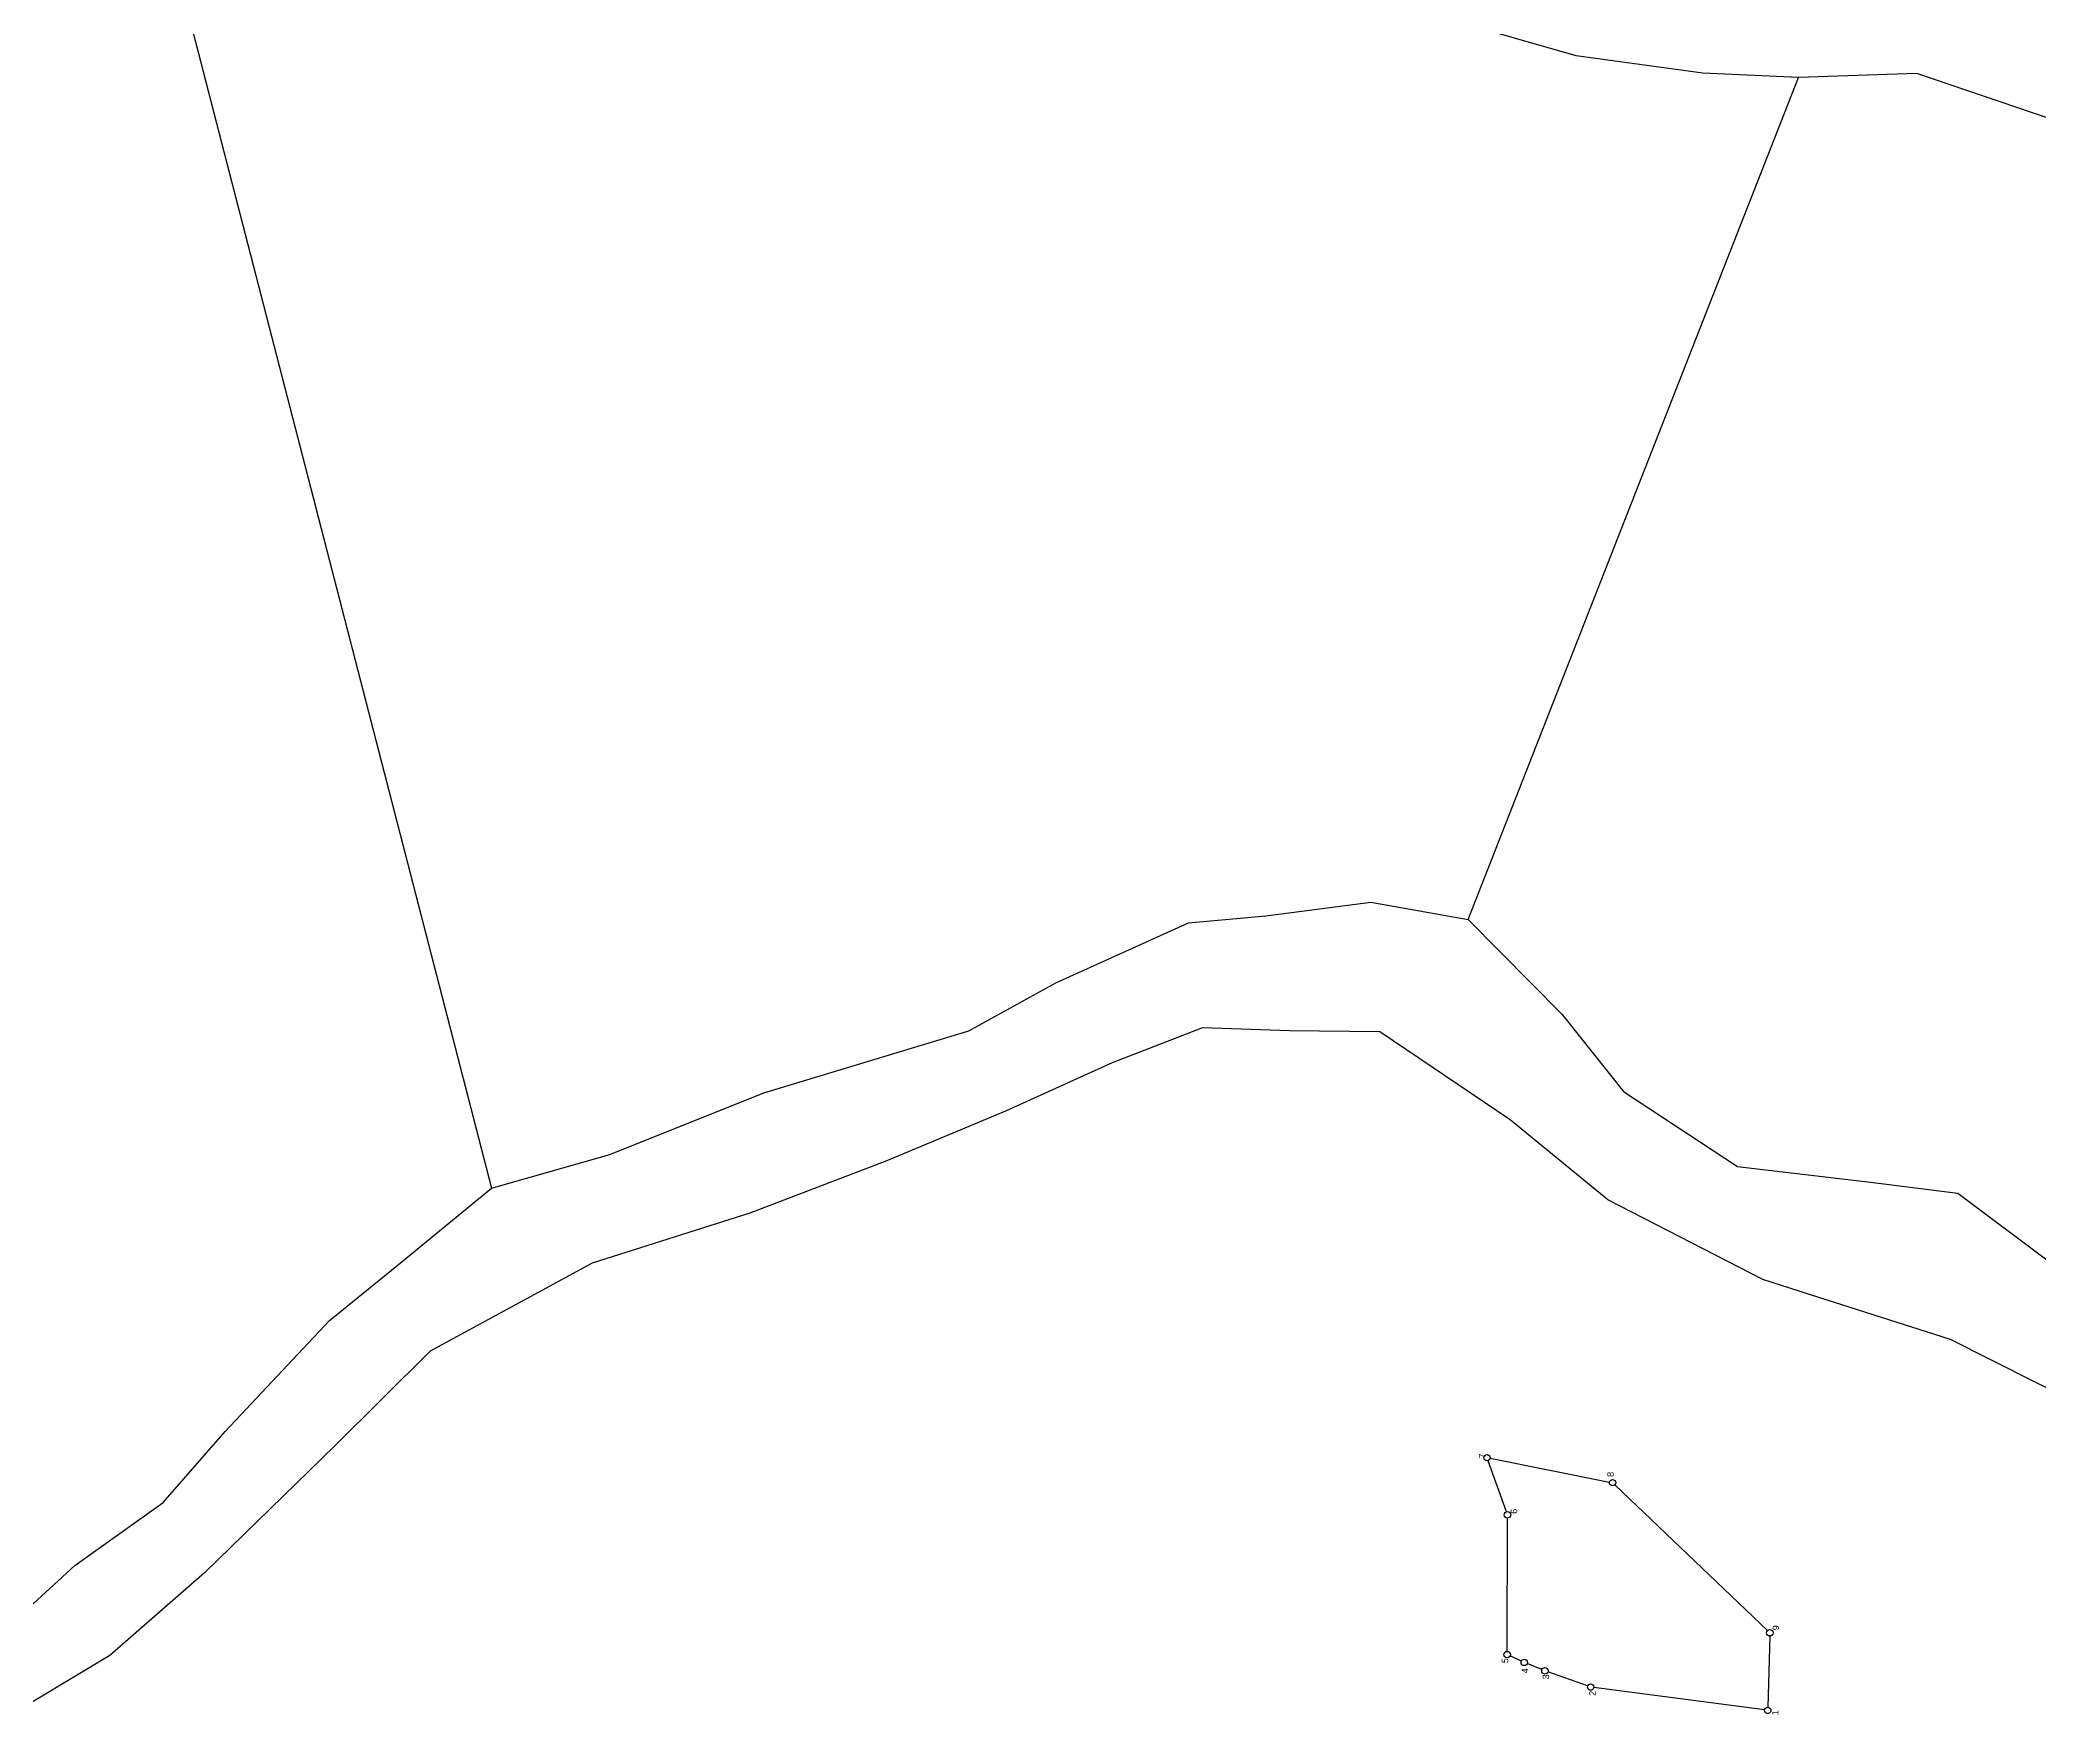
# Model space of a CAD drawing. Header units: millimetres. Extents: x 603916 to 1211550, y 1309898 to 2622648.
# Drawn here: x 605100.51 to 605110.07, y 1311250.25 to 1311258.29 of the extents above; entities that cross this region are included whole.
import ezdxf
from ezdxf.enums import TextEntityAlignment as Align

# ---------------------------------------------------------------- set-up
doc = ezdxf.new("R2010")
doc.units = ezdxf.units.MM
doc.layers.add('2', color=1, linetype='Continuous')
doc.styles.get("Standard").update_dxf_attribs({"font": 'arial.ttf'})

msp = doc.modelspace()

# ---------------------------------------------------------------- linework, layer by layer
at = {"layer": '2', "color": 1, "linetype": 'Continuous'}
msp.add_line((605107.3381, 1311254.0897), (605108.9176, 1311258.1149), dxfattribs=at)
for points in [[(605102.1563, 1311261.2129), (605101.9699, 1311260.8345), (605100.6026, 1311260.8111), (605102.6696, 1311252.8058)], [(605108.9176, 1311258.1149), (605108.4616, 1311258.1359), (605107.856, 1311258.219), (605107.2656, 1311258.3886), (605106.9345, 1311258.5517), (605106.43, 1311258.824), (605105.941, 1311259.1199), (605105.3968, 1311259.4391), (605104.5919, 1311260.0005), (605104.2214, 1311260.187), (605103.7477, 1311260.5537), (605103.3455, 1311260.7794), (605102.9204, 1311260.9185), (605102.7235, 1311260.9881), (605102.1563, 1311261.2129)], [(605110.1211, 1311257.9173), (605109.4833, 1311258.1338), (605108.9176, 1311258.1149)], [(605102.6696, 1311252.8058), (605103.2345, 1311252.9662), (605103.9715, 1311253.2611), (605104.4187, 1311253.3973), (605104.9521, 1311253.5575), (605105.3673, 1311253.7878), (605106.0022, 1311254.0743), (605106.3714, 1311254.1078), (605106.874, 1311254.1735), (605107.3381, 1311254.0897)], [(605107.3381, 1311254.0897), (605107.7887, 1311253.6364), (605108.0817, 1311253.2686), (605108.6261, 1311252.9101), (605109.2631, 1311252.8351), (605109.6799, 1311252.7824), (605110.1062, 1311252.4626)], [(605110.7561, 1311251.5309), (605110.0468, 1311251.8806), (605109.6448, 1311252.0827), (605109.0149, 1311252.2835), (605108.7472, 1311252.3685), (605108.0062, 1311252.7494), (605107.5403, 1311253.1319), (605106.9169, 1311253.5528), (605106.4846, 1311253.5583), (605106.068, 1311253.5716), (605105.6368, 1311253.4042), (605105.1273, 1311253.1733), (605104.555, 1311252.9343), (605103.9042, 1311252.687), (605103.1512, 1311252.447), (605102.3756, 1311252.026), (605101.9225, 1311251.5755), (605101.2973, 1311250.9668), (605100.8439, 1311250.5712), (605100.3113, 1311250.2538)], [(605100.4183, 1311250.7653), (605100.6763, 1311251.0026), (605101.0989, 1311251.3036), (605101.3955, 1311251.6433), (605101.8954, 1311252.1727), (605102.216, 1311252.4339), (605102.6696, 1311252.8058)], [(605107.522, 1311251.2585), (605107.4342, 1311251.503)], [(605107.4441, 1311251.5145), (605108.0144, 1311251.401)], [(605108.0408, 1311251.3873), (605108.7702, 1311250.6912)], [(605107.5254, 1311250.5913), (605107.5272, 1311251.2284)], [(605108.7809, 1311250.665), (605108.7713, 1311250.3249)], [(605107.593, 1311250.5451), (605107.5395, 1311250.5694)], [(605107.6916, 1311250.5043), (605107.6214, 1311250.5329)], [(605107.9099, 1311250.426), (605107.7205, 1311250.4933)], [(605108.7555, 1311250.3115), (605107.9398, 1311250.4188)]]:
    msp.add_lwpolyline(points, dxfattribs=at)
for centre in [(605107.4289, 1311251.5175), (605108.0296, 1311251.398), (605107.5272, 1311251.2439), (605108.7814, 1311250.6805), (605107.5254, 1311250.5758), (605107.6071, 1311250.5387), (605107.7059, 1311250.4985), (605107.9245, 1311250.4208), (605108.7709, 1311250.3095)]:
    msp.add_circle(centre, 0.0155, dxfattribs=at)

# ---------------------------------------------------------------- texts
msp.add_text('7', height=0.0309, rotation=90, dxfattribs=at).set_placement((605107.4055, 1311251.5377), align=Align.MIDDLE_RIGHT)
msp.add_text('8', height=0.0309, rotation=90, dxfattribs=at).set_placement((605108.0438, 1311251.4255), align=Align.BOTTOM_LEFT)
for s, p in [('6', (605107.5577, 1311251.2492)), ('9', (605108.81, 1311250.6922))]:
    msp.add_text(s, height=0.0309, rotation=90, dxfattribs=at).set_placement(p, align=Align.MIDDLE_LEFT)
for s, p in [('5', (605107.4994, 1311250.5591)), ('4', (605107.5948, 1311250.5103))]:
    msp.add_text(s, height=0.0309, rotation=90, dxfattribs=at).set_placement(p, align=Align.TOP_RIGHT)
for s, p in [('3', (605107.6949, 1311250.4696)), ('2', (605107.9172, 1311250.3907))]:
    msp.add_text(s, height=0.0309, rotation=90, dxfattribs=at).set_placement(p, align=Align.TOP_CENTER)
msp.add_text('1', height=0.0309, rotation=90, dxfattribs=at).set_placement((605108.7909, 1311250.2859), align=Align.TOP_LEFT)

doc.saveas('drawing.dxf')
